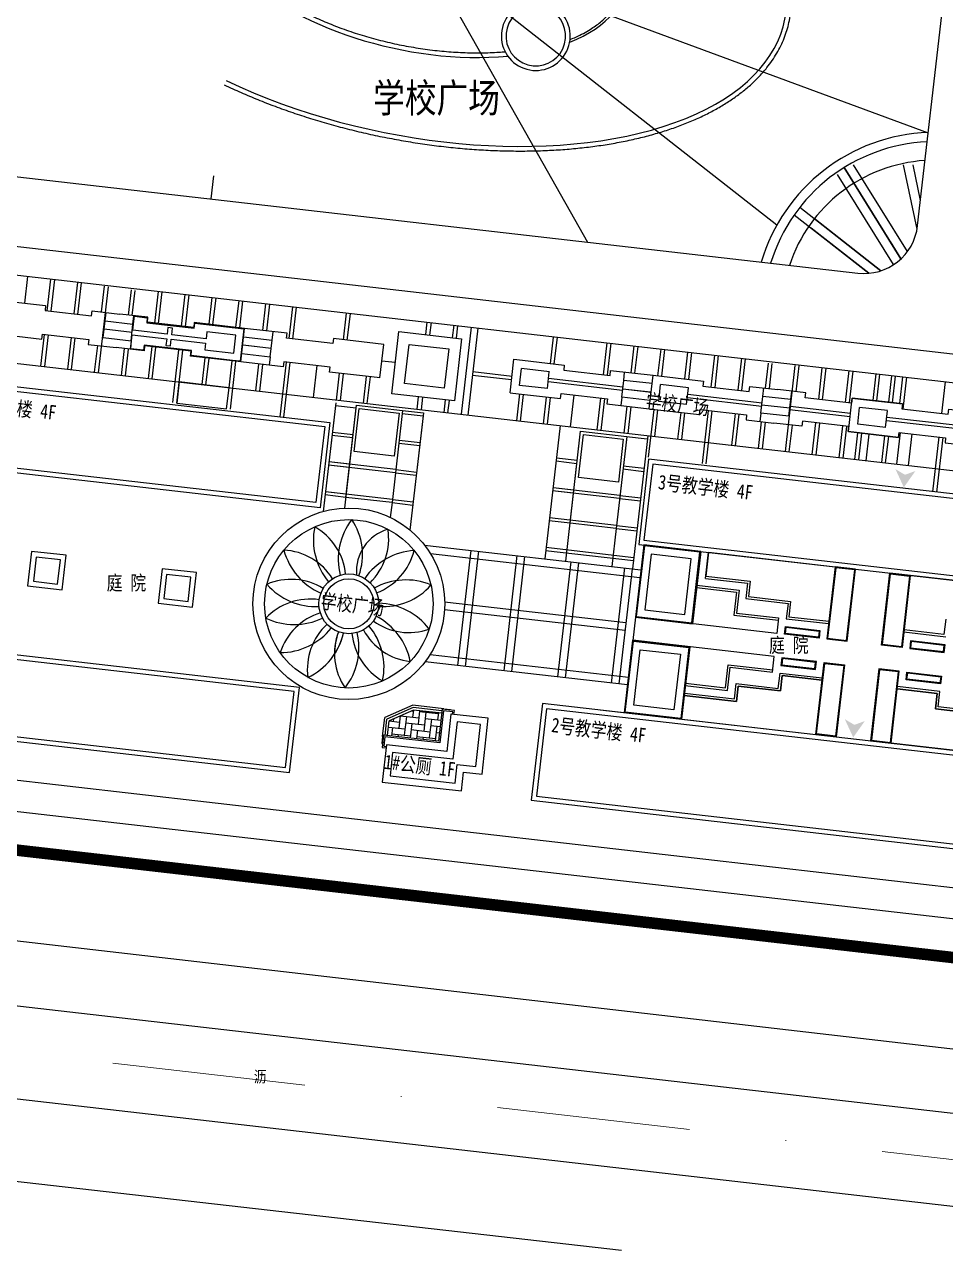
# Model space of a CAD drawing. Extents: x -534 to 560, y 572 to 1344.
# Drawn here: x 34.9 to 154.1, y 743.1 to 901 of the extents above; entities that cross this region are included whole.
import ezdxf
from ezdxf.enums import TextEntityAlignment as Align

# ---------------------------------------------------------------- set-up
doc = ezdxf.new("R2010")
doc.units = 0
doc.header["$LTSCALE"] = 1000
doc.header["$MEASUREMENT"] = 0
for name, pattern in [('DASHDOT2', [0.5, 0.25, -0.125, 0, -0.125]), ('DIVIDE', [1.25, 0.5, -0.25, 0, -0.25, 0, -0.25]), ('X5', [3, 2, -1])]:
    doc.linetypes.add(name, pattern=pattern)
for name, color, linetype in [('0-pav', 171, 'Continuous'), ('0-road', 33, 'Continuous'), ('0-场地', 5, 'Continuous'), ('DLSS', 8, 'Continuous'), ('JZ', 2, 'Continuous'), ('LVTRY', 193, 'Continuous'), ('pl-pudi01', 25, 'Continuous'), ('PUB_TEXT', 7, 'Continuous'), ('qj-铺地', 35, 'Continuous'), ('WALL', 2, 'Continuous'), ('台阶', 33, 'Continuous'), ('建筑轮廓', 2, 'Continuous'), ('用地红线', 1, 'DIVIDE'), ('绿化', 3, 'Continuous'), ('绿线', 3, 'Continuous'), ('道路', 8, 'Continuous'), ('铺地', 25, 'Continuous')]:
    doc.layers.add(name, color=color, linetype=linetype)
doc.layers.add('pudi', color=7, linetype='Continuous', lineweight=9)
doc.layers.add('道路红线', color=1, linetype='Continuous', lineweight=0)
doc.styles.add('HT', font='simhei.ttf', dxfattribs={"width": 0.8})
doc.styles.add('HZ', font='', dxfattribs={"width": 0.8})
doc.styles.get('HZ').set_extended_font_data('SimSun')

msp = doc.modelspace()

# ---------------------------------------------------------------- hatches: boundary and pattern name
at = {"layer": '0-场地'}
for points in [[(148.805, 842.663), (147.569, 843.397), (148.655, 841.037), (150.156, 843.157)], [(142.256, 810.294), (141.02, 811.028), (142.106, 808.667), (143.607, 810.788)]]:
    msp.add_hatch(color=256, dxfattribs=at).paths.add_polyline_path(points)

# ---------------------------------------------------------------- linework, layer by layer
at = {"color": 64}
msp.add_lwpolyline([(59.335, 881.348), (58.993, 878.367)], dxfattribs=at)
at = {"layer": '0-pav', "linetype": 'Continuous'}
msp.add_line((146.877, 872.88), (148.285, 870.617), dxfattribs=at)
msp.add_line((146.877, 872.88), (148.285, 870.617), dxfattribs=at)
at = {"layer": '0-road', "linetype": 'Continuous', "ltscale": 5}
for radius, start, end in [(23.4, 92.05272, 163.59682), (22.2, 92.5215, 163.0584)]:
    msp.add_arc((152.663, 863.583), radius, start, end, dxfattribs=at)
at = {"layer": 'DLSS', "color": 41, "linetype": 'X5'}
for p, q in [((150.441, 874.915), (164.477, 997.187)), ((14.684, 883.454), (142.688, 868.759)), ((72.472, 867.761), (13.658, 874.513)), ((276.36, 844.355), (72.472, 867.761)), ((16.01, 805.192), (268.536, 776.202)), ((16.01, 805.192), (268.536, 776.202))]:
    msp.add_line(p, q, dxfattribs=at)
at = {"layer": 'DLSS', "color": 41, "linetype": 'Continuous', "flags": 128}
msp.add_lwpolyline([(-462.522, 830.937), (283.95, 745.242, 0.4108431), (300.542, 758.262), (348.834, 1140.627, 0.3922839), (341.703, 1150.573), (-387.881, 1299.289)], format="xyb", dxfattribs=at)
for points in [[(-317.613, 834.433), (278.348, 766.017), (323.892, 1126.526), (324.743, 1133.618), (-188.72, 1238.214), (-407.322, 1282.834), (-445.889, 849.159), (-333.659, 836.275)], [(-457.478, 818.302), (284.986, 733.048)]]:
    msp.add_lwpolyline(points, dxfattribs=at)
at = {"layer": 'DLSS', "color": 41, "linetype": 'X5'}
for points in [[(-206.275, 822.658), (278.348, 766.017)], [(15.554, 801.218), (268.08, 772.228)], [(15.554, 801.218), (268.08, 772.228)]]:
    msp.add_lwpolyline(points, dxfattribs=at)
at = {"layer": 'DLSS', "color": 8, "linetype": 'X5', "flags": 128}
for points in [[(112.119, 773.274), (13.186, 784.699)], [(214.271, 761.477), (112.119, 773.274)], [(-54.471, 761.25), (112.119, 742.315)]]:
    msp.add_lwpolyline(points, dxfattribs=at)
at = {"layer": 'DLSS', "color": 41, "linetype": 'X5'}
msp.add_arc((143.486, 875.714), 7, 263.45116, 353.45116, dxfattribs=at)
at = {"layer": 'JZ'}
for p, q in [((88.923, 812.312), (88.47, 808.177)), ((89.1, 812.091), (88.647, 807.956)), ((90.514, 812.138), (88.923, 812.312)), ((90.293, 811.961), (89.1, 812.091)), ((90.26, 811.662), (90.293, 811.961)), ((90.459, 811.641), (90.514, 812.138)), ((90.858, 810.692), (90.329, 805.86)), ((93.9, 810.358), (90.858, 810.692)), ((93.302, 804.901), (93.9, 810.358)), ((81.353, 808.957), (81.178, 807.366)), ((88.47, 808.177), (81.353, 808.957)), ((81.53, 808.736), (81.399, 807.543)), ((88.647, 807.956), (81.53, 808.736)), ((81.178, 807.366), (81.675, 807.312)), ((81.399, 807.543), (81.697, 807.511)), ((82.515, 806.717), (82.182, 803.675)), ((90.329, 805.86), (82.515, 806.717)), ((90.621, 802.75), (90.886, 805.166)), ((90.886, 805.166), (93.302, 804.901)), ((82.182, 803.675), (90.621, 802.75))]:
    msp.add_line(p, q, dxfattribs=at)
at = {"layer": 'JZ', "linetype": 'Continuous'}
msp.add_line((89.663, 808.046), (89.657, 808.047), dxfattribs=at)
at = {"layer": 'LVTRY'}
for p, q in [((138.949, 823.698), (138.915, 823.4)), ((148.682, 822.581), (148.648, 822.283)), ((138.073, 816.075), (138.107, 816.373)), ((147.807, 814.958), (147.842, 815.256))]:
    msp.add_line(p, q, dxfattribs=at)
at = {"layer": 'pl-pudi01'}
for p, q in [((69.535, 924.154), (132.237, 875)), ((86.887, 909.657), (107.718, 872.774)), ((104.145, 904.549), (151.82, 886.928))]:
    msp.add_line(p, q, dxfattribs=at)
for radius, start, end in [(4.458, 96.71796, 52.69303), (3.858, 94.72752, 54.68347)]:
    msp.add_arc((101.043, 899.454), radius, start, end, dxfattribs=at)
for major_axis, ratio, start_param, end_param in [((-26.698, 5.511), 0.5057934, -3.7980346, -2.20716), ((47.263, -9.756), 0.5120433, -8.3024337, -5.6572686), ((-26.698, 5.511), 0.5057934, 6.8862566, 8.398275)]:
    msp.add_ellipse((85.981, 911.262), major_axis=major_axis, ratio=ratio, start_param=start_param, end_param=end_param, dxfattribs=at)
for points, knots in [([(105.477, 898.998), (105.736, 899.103), (105.988, 899.211), (106.567, 899.476), (106.89, 899.635), (107.509, 899.965), (107.807, 900.137), (108.329, 900.463), (108.557, 900.615), (108.996, 900.926), (109.207, 901.086), (109.609, 901.413), (109.8, 901.581), (110.165, 901.922), (110.338, 902.096), (110.664, 902.451), (110.817, 902.632), (111.105, 902.999), (111.239, 903.186), (111.487, 903.564), (111.601, 903.757), (111.81, 904.146), (111.904, 904.343), (112.073, 904.743), (112.148, 904.945), (112.276, 905.353), (112.331, 905.56), (112.434, 906.043), (112.475, 906.321), (112.523, 906.883), (112.529, 907.168), (112.51, 907.68), (112.49, 907.906), (112.43, 908.362), (112.389, 908.591), (112.286, 909.053), (112.224, 909.285), (112.078, 909.751), (111.995, 909.985), (111.806, 910.455), (111.701, 910.69), (111.469, 911.163), (111.343, 911.399), (111.07, 911.872), (110.922, 912.109), (110.607, 912.581), (110.439, 912.818), (110.083, 913.289), (109.895, 913.524), (109.498, 913.992), (109.29, 914.226), (108.854, 914.69), (108.627, 914.921), (108.153, 915.38), (107.907, 915.608), (107.396, 916.06), (107.131, 916.284), (106.585, 916.728), (106.302, 916.948), (105.758, 917.356), (105.499, 917.544), (103.922, 918.504)], [-3.7892556, -3.7892556, -3.7892556, -3.7892556, -3.7463497, -3.7463497, -3.688129, -3.688129, -3.6299083, -3.6299083, -3.5814095, -3.5814095, -3.5329107, -3.5329107, -3.4844119, -3.4844119, -3.435913, -3.435913, -3.3874142, -3.3874142, -3.3389154, -3.3389154, -3.2904166, -3.2904166, -3.2419178, -3.2419178, -3.1934189, -3.1934189, -3.1449201, -3.1449201, -3.0811481, -3.0811481, -3.0173762, -3.0173762, -2.9675125, -2.9675125, -2.9176488, -2.9176488, -2.8677851, -2.8677851, -2.8179213, -2.8179213, -2.7680576, -2.7680576, -2.7181939, -2.7181939, -2.6683302, -2.6683302, -2.6184665, -2.6184665, -2.5686028, -2.5686028, -2.5187391, -2.5187391, -2.4688754, -2.4688754, -2.4190117, -2.4190117, -2.369148, -2.369148, -2.3192843, -2.3192843, -2.2757788, -2.2757788, -2.2757788, -2.2757788]), ([(60.729, 893.143), (61.097, 892.967), (61.467, 892.794), (62.547, 892.3), (63.263, 891.985), (64.713, 891.372), (65.448, 891.074), (66.935, 890.496), (67.687, 890.215), (69.205, 889.673), (69.972, 889.41), (71.519, 888.905), (72.299, 888.661), (73.87, 888.194), (74.661, 887.97), (76.252, 887.543), (77.052, 887.339), (78.658, 886.953), (79.465, 886.77), (81.084, 886.425), (81.896, 886.263), (83.523, 885.961), (84.337, 885.82), (85.967, 885.562), (86.783, 885.443), (88.412, 885.228), (89.226, 885.132), (90.85, 884.962), (91.661, 884.888), (93.276, 884.763), (94.081, 884.712), (95.683, 884.633), (96.48, 884.604), (98.065, 884.571), (98.852, 884.565), (100.416, 884.577), (101.192, 884.595), (102.729, 884.652), (103.492, 884.693), (105, 884.796), (105.746, 884.859), (107.222, 885.008), (107.951, 885.094), (109.389, 885.288), (110.098, 885.396), (111.496, 885.635), (112.184, 885.766), (113.538, 886.049), (114.203, 886.201), (115.509, 886.528), (116.15, 886.702), (117.405, 887.071), (118.019, 887.266), (119.22, 887.678), (119.806, 887.894), (120.95, 888.346), (121.507, 888.583), (122.59, 889.076), (123.116, 889.332), (124.137, 889.864), (124.631, 890.139), (125.586, 890.709), (126.047, 891.004), (126.934, 891.611), (127.36, 891.923), (128.176, 892.566), (128.566, 892.896), (129.31, 893.573), (129.663, 893.92), (130.331, 894.63), (130.646, 894.993), (131.18, 895.663), (131.405, 895.967), (131.83, 896.585), (132.03, 896.899), (132.402, 897.535), (132.575, 897.857), (132.894, 898.51), (133.039, 898.841), (133.303, 899.51), (133.421, 899.848), (133.63, 900.531), (133.72, 900.875), (133.873, 901.571), (133.935, 901.922), (134.032, 902.628), (134.066, 902.984), (134.106, 903.7), (134.111, 904.06), (134.095, 904.784), (134.072, 905.148), (134, 905.877), (133.949, 906.244), (133.821, 906.978), (133.742, 907.346), (133.558, 908.084), (133.453, 908.453), (133.214, 909.193), (133.081, 909.563), (132.789, 910.303), (132.629, 910.673), (132.283, 911.412), (132.097, 911.781), (131.699, 912.519), (131.486, 912.887), (131.036, 913.621), (130.799, 913.988), (130.298, 914.718), (130.035, 915.082), (129.485, 915.807), (129.198, 916.168), (128.647, 916.829), (128.387, 917.13), (128.119, 917.429)], [-8.3024337, -8.3024337, -8.3024337, -8.3024337, -8.2753528, -8.2753528, -8.2242298, -8.2242298, -8.1731068, -8.1731068, -8.1219838, -8.1219838, -8.0708608, -8.0708608, -8.0197378, -8.0197378, -7.9686148, -7.9686148, -7.9174918, -7.9174918, -7.8663687, -7.8663687, -7.8152457, -7.8152457, -7.7641227, -7.7641227, -7.7129997, -7.7129997, -7.6618767, -7.6618767, -7.6107537, -7.6107537, -7.5596307, -7.5596307, -7.5085077, -7.5085077, -7.4573847, -7.4573847, -7.4062617, -7.4062617, -7.3551387, -7.3551387, -7.3040157, -7.3040157, -7.2528927, -7.2528927, -7.2017697, -7.2017697, -7.1506467, -7.1506467, -7.0995237, -7.0995237, -7.0484007, -7.0484007, -6.9972777, -6.9972777, -6.9461547, -6.9461547, -6.8950317, -6.8950317, -6.8439087, -6.8439087, -6.7927857, -6.7927857, -6.7416627, -6.7416627, -6.6905397, -6.6905397, -6.6394167, -6.6394167, -6.5882937, -6.5882937, -6.5371706, -6.5371706, -6.4959014, -6.4959014, -6.4546322, -6.4546322, -6.413363, -6.413363, -6.3720938, -6.3720938, -6.3308246, -6.3308246, -6.2895554, -6.2895554, -6.2482862, -6.2482862, -6.207017, -6.207017, -6.1657478, -6.1657478, -6.1244786, -6.1244786, -6.0832093, -6.0832093, -6.0419401, -6.0419401, -6.0006709, -6.0006709, -5.9594017, -5.9594017, -5.9181325, -5.9181325, -5.8768633, -5.8768633, -5.8355941, -5.8355941, -5.7943249, -5.7943249, -5.7530557, -5.7530557, -5.7117865, -5.7117865, -5.6771524, -5.6771524, -5.6771524, -5.6771524]), ([(62.504, 908.948), (62.572, 908.867), (62.641, 908.787), (62.899, 908.494), (63.095, 908.282), (63.503, 907.86), (63.715, 907.649), (64.155, 907.231), (64.384, 907.024), (64.856, 906.611), (65.1, 906.406), (65.603, 906), (65.862, 905.799), (66.395, 905.4), (66.668, 905.202), (67.229, 904.812), (67.517, 904.619), (68.105, 904.238), (68.406, 904.049), (69.02, 903.678), (69.334, 903.496), (69.972, 903.136), (70.298, 902.959), (70.96, 902.611), (71.296, 902.44), (71.98, 902.105), (72.327, 901.94), (73.031, 901.619), (73.388, 901.461), (74.11, 901.154), (74.476, 901.004), (75.216, 900.711), (75.59, 900.569), (76.345, 900.292), (76.726, 900.157), (77.495, 899.896), (77.883, 899.77), (78.664, 899.526), (79.057, 899.409), (79.849, 899.182), (80.247, 899.073), (81.047, 898.864), (81.449, 898.765), (82.256, 898.574), (82.661, 898.484), (83.473, 898.312), (83.881, 898.231), (84.696, 898.078), (85.105, 898.007), (85.922, 897.874), (86.331, 897.812), (87.148, 897.698), (87.556, 897.647), (88.371, 897.553), (88.778, 897.512), (89.59, 897.438), (89.994, 897.407), (90.8, 897.354), (91.201, 897.332), (92, 897.3), (92.397, 897.289), (93.186, 897.277), (93.579, 897.276), (94.357, 897.284), (94.744, 897.293), (95.51, 897.322), (95.889, 897.342), (96.536, 897.384), (96.806, 897.404), (97.072, 897.427)], [6.8570445, 6.8570445, 6.8570445, 6.8570445, 6.8744612, 6.8744612, 6.9206592, 6.9206592, 6.9668572, 6.9668572, 7.0130552, 7.0130552, 7.0592532, 7.0592532, 7.1054512, 7.1054512, 7.1516492, 7.1516492, 7.1978472, 7.1978472, 7.2440452, 7.2440452, 7.2902432, 7.2902432, 7.3364413, 7.3364413, 7.3826393, 7.3826393, 7.4288373, 7.4288373, 7.4750353, 7.4750353, 7.5212333, 7.5212333, 7.5674313, 7.5674313, 7.6136293, 7.6136293, 7.6598273, 7.6598273, 7.7060253, 7.7060253, 7.7522233, 7.7522233, 7.7984213, 7.7984213, 7.8446193, 7.8446193, 7.8908173, 7.8908173, 7.9370153, 7.9370153, 7.9832133, 7.9832133, 8.0294113, 8.0294113, 8.0756093, 8.0756093, 8.1218073, 8.1218073, 8.1680053, 8.1680053, 8.2142033, 8.2142033, 8.2604013, 8.2604013, 8.3065993, 8.3065993, 8.3527973, 8.3527973, 8.386102, 8.386102, 8.386102, 8.386102])]:
    msp.add_open_spline(points, degree=3, knots=knots, dxfattribs=at)
at = {"layer": 'pudi'}
for p, q in [((138.949, 823.698), (139.758, 830.745)), ((148.682, 822.581), (149.491, 829.628)), ((149.491, 829.628), (165.875, 827.747)), ((137.264, 809.028), (138.073, 816.075)), ((146.998, 807.911), (147.807, 814.958)), ((119.886, 811.023), (137.264, 809.028)), ((164.376, 805.916), (146.998, 807.911))]:
    msp.add_line(p, q, dxfattribs=at)
at = {"layer": 'qj-铺地'}
for p, q in [((115.006, 833.587), (112.509, 811.831)), ((122.38, 832.74), (115.006, 833.587)), ((123.373, 832.626), (142.413, 830.441)), ((139.758, 830.745), (138.686, 821.413)), ((142.413, 830.441), (139.758, 830.745)), ((141.342, 821.108), (142.413, 830.441)), ((145.764, 820.601), (146.836, 829.933)), ((146.836, 829.933), (149.491, 829.628)), ((165.875, 827.747), (146.836, 829.933)), ((149.491, 829.628), (148.42, 820.296)), ((133.225, 822.04), (133.339, 823.034)), ((133.339, 823.034), (137.807, 822.521)), ((137.807, 822.521), (137.693, 821.527)), ((137.693, 821.527), (133.225, 822.04)), ((138.686, 821.413), (141.342, 821.108)), ((149.527, 821.175), (149.413, 820.182)), ((153.995, 820.662), (149.527, 821.175)), ((153.881, 819.669), (153.995, 820.662)), ((148.42, 820.296), (145.764, 820.601)), ((149.413, 820.182), (153.881, 819.669)), ((132.874, 818.987), (132.76, 817.994)), ((132.76, 817.994), (137.228, 817.481)), ((137.342, 818.474), (132.874, 818.987)), ((137.228, 817.481), (137.342, 818.474)), ((137.264, 809.028), (138.335, 818.36)), ((138.335, 818.36), (140.991, 818.055)), ((140.991, 818.055), (139.919, 808.723)), ((145.415, 817.548), (144.343, 808.215)), ((148.07, 817.243), (145.415, 817.548)), ((146.998, 807.911), (148.07, 817.243)), ((148.949, 816.135), (149.063, 817.129)), ((153.417, 815.622), (148.949, 816.135)), ((149.063, 817.129), (153.531, 816.616)), ((153.531, 816.616), (153.417, 815.622)), ((109.375, 812.23), (139.919, 808.723)), ((119.886, 811.023), (112.512, 811.87)), ((139.919, 808.723), (137.264, 809.028)), ((144.343, 808.215), (146.998, 807.911)), ((174.888, 804.709), (144.343, 808.215))]:
    msp.add_line(p, q, dxfattribs=at)
at = {"layer": 'WALL', "ltscale": 10}
for p, q in [((25.516, 855.035), (74.395, 849.423)), ((26.043, 854.37), (73.73, 848.896)), ((74.395, 849.423), (73.129, 838.396)), ((73.73, 848.896), (72.601, 839.06)), ((72.601, 839.06), (24.914, 844.535)), ((115.637, 844.689), (114.371, 833.661)), ((176.14, 837.743), (115.637, 844.689)), ((73.129, 838.396), (24.25, 844.007)), ((116.165, 844.024), (115.036, 834.189)), ((175.476, 837.216), (116.165, 844.024)), ((114.371, 833.661), (174.874, 826.716)), ((115.036, 834.189), (174.346, 827.38)), ((70.46, 815.149), (14.13, 821.615)), ((69.795, 814.621), (14.657, 820.951)), ((68.666, 804.786), (69.795, 814.621)), ((69.194, 804.121), (70.46, 815.149)), ((101.889, 813.05), (100.452, 800.533)), ((182.361, 803.812), (101.889, 813.05)), ((102.417, 812.386), (101.117, 801.06)), ((181.696, 803.285), (102.417, 812.386)), ((12.864, 810.588), (69.194, 804.121)), ((13.528, 811.115), (68.666, 804.786)), ((91.418, 801.757), (91.683, 804.173)), ((91.683, 804.173), (94.098, 803.908)), ((100.452, 800.533), (180.924, 791.295)), ((101.117, 801.06), (180.396, 791.959))]:
    msp.add_line(p, q, dxfattribs=at)
at = {"layer": '台阶', "linetype": 'Continuous', "ltscale": 5}
for p, q in [((89.829, 812.313), (89.818, 812.214)), ((90.028, 812.292), (90.017, 812.192)), ((81.155, 808.073), (81.255, 808.062)), ((81.133, 807.874), (81.233, 807.864))]:
    msp.add_line(p, q, dxfattribs=at)
at = {"layer": '建筑轮廓', "color": 2}
for p, q in [((90.062, 811.684), (89.532, 806.853)), ((94.893, 811.155), (90.062, 811.684)), ((94.098, 803.908), (94.893, 811.155)), ((81.719, 807.71), (81.189, 802.879)), ((89.532, 806.853), (81.719, 807.71)), ((81.189, 802.879), (91.418, 801.757))]:
    msp.add_line(p, q, dxfattribs=at)
at = {"layer": '用地红线', "color": 1, "linetype": 'DIVIDE', "ltscale": 0.03, "const_width": 1.5}
msp.add_lwpolyline([(324.743, 1133.618), (-188.72, 1238.214), (-407.322, 1282.834), (-445.889, 849.159), (278.348, 766.017), (323.892, 1126.526), (324.743, 1133.618), (324.743, 1133.618), (324.743, 1133.618)], close=True, dxfattribs=at)
at = {"layer": '绿化'}
for p, q in [((139.846, 830.635), (138.797, 821.501)), ((142.302, 830.353), (139.846, 830.635)), ((141.254, 821.219), (142.302, 830.353)), ((145.875, 820.689), (146.924, 829.822)), ((146.924, 829.822), (149.38, 829.54)), ((149.38, 829.54), (148.332, 820.407)), ((133.336, 822.128), (133.427, 822.923)), ((133.427, 822.923), (137.696, 822.433)), ((137.696, 822.433), (137.605, 821.638)), ((137.605, 821.638), (133.336, 822.128)), ((138.797, 821.501), (141.254, 821.219)), ((148.332, 820.407), (145.875, 820.689)), ((149.615, 821.065), (149.524, 820.27)), ((153.884, 820.574), (149.615, 821.065)), ((149.524, 820.27), (153.793, 819.78)), ((153.793, 819.78), (153.884, 820.574)), ((132.962, 818.877), (132.871, 818.082)), ((132.871, 818.082), (137.14, 817.592)), ((137.231, 818.386), (132.962, 818.877)), ((137.14, 817.592), (137.231, 818.386)), ((137.375, 809.116), (138.423, 818.25)), ((138.423, 818.25), (140.88, 817.968)), ((140.88, 817.968), (139.831, 808.834)), ((145.503, 817.437), (144.454, 808.303)), ((147.959, 817.155), (145.503, 817.437)), ((146.911, 808.021), (147.959, 817.155)), ((149.06, 816.223), (149.151, 817.018)), ((153.329, 815.733), (149.06, 816.223)), ((149.151, 817.018), (153.421, 816.528)), ((153.421, 816.528), (153.329, 815.733)), ((139.831, 808.834), (137.375, 809.116)), ((144.454, 808.303), (146.911, 808.021))]:
    msp.add_line(p, q, dxfattribs=at)
at = {"layer": '绿线', "color": 251}
for centre, major_axis, start_param, end_param in [((83.929, 831.718), (-5.968, 5.968), 0.1307523, 1.0310802), ((70.7, 832.349), (5.613, 5.613), 5.145005, 6.1018885), ((80.708, 834.228), (5.968, 5.968), 2.1531598, 3.0534877), ((68.531, 829.022), (-5.613, 5.613), 4.0258198, 4.9827033), ((83.499, 830.183), (4.003, 4.003), 1.0688524, 2.4422152), ((74.074, 834.384), (5.613, 5.613), 4.6970358, 5.6538878), ((76.615, 835.079), (5.968, 5.968), 2.6156574, 3.5163537), ((68.04, 824.987), (-5.613, 5.613), 4.4876805, 5.4452009), ((85.845, 824.432), (5.968, 5.968), 0.849877, 1.7502048), ((77.606, 834.8), (-5.613, 5.613), 2.722537, 3.6794205), ((76.855, 825.963), (2.734, 2.734), 5.497787143781582, 11.78097245096117), ((69.38, 821.189), (5.613, 5.613), 0.2339552, 1.1908609), ((76.855, 825.963), (2.293, 2.293), 5.49778714378213, 11.78097245096172), ((84.242, 820.614), (-5.968, 5.968), -1.1789683, -0.2786404), ((72.609, 834.033), (-5.968, 5.968), 1.50291, 2.4032379), ((81.436, 833.557), (5.613, 5.613), 3.8352602, 4.7921678), ((71.856, 818.637), (-5.613, 5.613), -0.9331479, 0.0237356), ((80.502, 817.604), (-5.968, 5.968), 4.5715036, 5.4718314), ((69.78, 831.717), (5.968, 5.968), 3.4773773, 4.3775423), ((75.523, 817.194), (-5.613, 5.613), -0.4851378, 0.4717362), ((76.521, 816.849), (-5.968, 5.968), 4.1235029, 5.0238308), ((76.521, 816.849), (-5.968, 5.968), 4.1235029, 5.0238308), ((67.986, 828.084), (-5.968, 5.968), 2.3545817, 3.2549047), ((79.424, 817.474), (-5.613, 5.613), -0.0405098, 0.9164399), ((79.424, 817.474), (-5.613, 5.613), -0.0405098, 0.9164399), ((82.942, 819.512), (5.613, 5.613), 1.9928792, 2.9497338), ((82.942, 819.512), (-5.613, 5.613), 0.4220828, 0.7933047), ((69.721, 820.282), (-5.968, 5.968), 3.2617829, 4.1621108), ((69.721, 820.282), (-5.968, 5.968), 3.2617829, 4.1621108), ((85.714, 826.382), (-5.613, 5.613), 1.2837739, 2.2406574), ((85.714, 826.382), (-5.613, 5.613), 1.2837739, 2.2406574), ((72.968, 817.713), (5.968, 5.968), 5.2906282, 6.1909561), ((72.968, 817.713), (5.968, 5.968), 5.2906282, 6.1909561), ((84.658, 830.178), (5.613, 5.613), 3.3025325, 4.2594544), ((67.936, 824.062), (-5.968, 5.968), 2.7992853, 3.6996132), ((67.936, 824.062), (-5.968, 5.968), 3.3488059, 3.6996132), ((85.167, 822.869), (5.613, 5.613), 2.4508992, 3.4077827), ((85.167, 822.869), (5.613, 5.613), 2.4508992, 3.4077827)]:
    msp.add_ellipse(centre, major_axis=major_axis, ratio=1, start_param=start_param, end_param=end_param, dxfattribs=at)
at = {"layer": '道路'}
for p, q in [((139.758, 830.745), (138.686, 821.413)), ((149.491, 829.628), (148.42, 820.296)), ((138.686, 821.413), (141.342, 821.108)), ((148.42, 820.296), (145.764, 820.601)), ((137.264, 809.028), (138.335, 818.36)), ((138.335, 818.36), (140.991, 818.055)), ((148.07, 817.243), (145.415, 817.548)), ((146.998, 807.911), (148.07, 817.243))]:
    msp.add_line(p, q, dxfattribs=at)
at = {"layer": '道路红线', "linetype": 'DASHDOT2', "ltscale": 0.1}
msp.add_line((-501.194, 829.349), (442.345, 721.019), dxfattribs=at)
at = {"layer": '铺地'}
for p, q in [((140.932, 882.431), (148.285, 870.617)), ((148.285, 870.617), (140.932, 882.431)), ((140.932, 882.431), (148.285, 870.617)), ((149.116, 871.553), (142.13, 882.778)), ((150.372, 874.455), (148.619, 882.778)), ((150.815, 878.175), (149.845, 882.778)), ((147.338, 869.868), (140.092, 881.51)), ((134.479, 876.318), (144.137, 868.744)), ((135.193, 877.282), (145.673, 869.064)), ((144.137, 868.744), (136.685, 874.587)), ((145.673, 869.064), (137.227, 875.688)), ((7.13, 871.58), (275.648, 840.755)), ((34.933, 864.877), (35.331, 868.343)), ((37.839, 863.884), (38.311, 868.001)), ((38.335, 863.827), (38.808, 867.944)), ((41.316, 863.485), (41.784, 867.565)), ((41.813, 863.428), (42.28, 867.496)), ((44.469, 855.877), (45.747, 867.01)), ((44.868, 863.736), (45.251, 867.079)), ((48.345, 863.335), (48.719, 866.593)), ((48.841, 863.278), (49.214, 866.523)), ((51.747, 862.286), (52.22, 866.404)), ((52.244, 862.229), (52.717, 866.347)), ((55.224, 861.887), (55.697, 866.005)), ((55.721, 861.83), (56.194, 865.948)), ((58.776, 862.138), (59.174, 865.606)), ((59.273, 862.081), (59.671, 865.549)), ((62.253, 861.739), (62.651, 865.206)), ((62.75, 861.682), (63.148, 865.149)), ((45.317, 862.586), (45.441, 863.671)), ((48.932, 862.171), (49.057, 863.255)), ((65.73, 861.338), (66.129, 864.807)), ((66.227, 861.281), (66.625, 864.75)), ((69.133, 860.289), (69.606, 864.408)), ((69.63, 860.232), (70.102, 864.351)), ((76.162, 860.141), (76.556, 863.573)), ((76.659, 860.084), (77.051, 863.504)), ((45.068, 860.417), (45.317, 862.586)), ((45.068, 860.417), (45.317, 862.586)), ((45.317, 862.586), (48.932, 862.171)), ((48.683, 860.002), (48.932, 862.171)), ((86.807, 860.802), (86.992, 862.412)), ((87.488, 862.355), (87.303, 860.745)), ((90.284, 860.403), (90.469, 862.013)), ((90.781, 860.346), (90.965, 861.956)), ((92.665, 861.761), (91.371, 850.493)), ((4.993, 860.409), (281.604, 828.654)), ((37.018, 856.732), (37.489, 860.841)), ((37.514, 856.675), (37.986, 860.784)), ((40.495, 856.333), (40.967, 860.442)), ((40.992, 856.276), (41.463, 860.385)), ((45.068, 860.417), (48.683, 860.002)), ((48.808, 861.087), (45.192, 861.502)), ((62.874, 857.273), (63.372, 861.611)), ((63.248, 860.526), (66.94, 860.102)), ((66.691, 857.933), (66.94, 860.102)), ((66.94, 860.102), (67.064, 861.187)), ((93.559, 861.658), (92.265, 850.39)), ((102.941, 857.067), (103.334, 860.487)), ((103.438, 857.01), (103.832, 860.442)), ((43.972, 855.934), (44.369, 859.393)), ((47.449, 855.535), (47.847, 858.999)), ((47.946, 855.478), (48.344, 858.942)), ((48.683, 860.002), (48.558, 858.917)), ((50.926, 855.136), (51.399, 859.25)), ((51.423, 855.079), (51.895, 859.193)), ((54.09, 852.002), (54.876, 858.851)), ((54.586, 851.945), (55.373, 858.794)), ((66.815, 859.02), (63.124, 859.444)), ((66.815, 859.019), (63.2, 859.434)), ((80.882, 855.204), (81.38, 859.543)), ((109.821, 855.618), (110.294, 859.737)), ((110.317, 855.561), (110.79, 859.68)), ((113.372, 855.869), (113.771, 859.338)), ((113.869, 855.812), (114.267, 859.281)), ((116.85, 855.472), (117.248, 858.939)), ((117.347, 855.415), (117.745, 858.882)), ((120.327, 855.073), (120.725, 858.54)), ((57.881, 854.337), (58.278, 857.801)), ((58.377, 854.28), (58.775, 857.744)), ((61.358, 853.938), (61.755, 857.401)), ((61.541, 851.147), (62.252, 857.344)), ((62.999, 858.357), (66.691, 857.933)), ((64.835, 853.539), (65.233, 857.002)), ((65.332, 853.482), (65.729, 856.945)), ((66.691, 857.933), (66.566, 856.849)), ((67.97, 850.16), (68.784, 857.253)), ((68.467, 850.103), (69.281, 857.196)), ((82.868, 857.177), (81.131, 857.377)), ((97.722, 853.271), (98.22, 857.609)), ((120.824, 855.015), (121.222, 858.483)), ((123.729, 854.022), (124.202, 858.14)), ((124.226, 853.965), (124.699, 858.083)), ((127.207, 853.623), (127.679, 857.741)), ((127.703, 853.566), (128.176, 857.684)), ((130.758, 853.874), (131.131, 857.119)), ((131.255, 853.817), (131.629, 857.075)), ((72.286, 852.683), (72.758, 856.797)), ((75.266, 852.341), (75.664, 855.804)), ((75.763, 852.284), (76.161, 855.747)), ((78.744, 851.942), (79.141, 855.404)), ((79.24, 851.885), (79.638, 855.347)), ((92.86, 855.569), (97.919, 854.989)), ((92.912, 856.024), (97.971, 855.443)), ((98.931, 854.231), (99.18, 856.4)), ((102.795, 855.986), (99.18, 856.4)), ((102.538, 853.815), (102.787, 855.984)), ((112.411, 854.882), (112.536, 855.967)), ((115.73, 851.205), (116.228, 855.543)), ((133.34, 845.675), (134.618, 856.807)), ((134.733, 853.42), (135.116, 856.763)), ((137.638, 852.427), (138.105, 856.495)), ((138.135, 852.37), (138.603, 856.45)), ((141.115, 852.028), (141.588, 856.145)), ((141.612, 851.971), (142.085, 856.088)), ((144.667, 852.28), (145.065, 855.745)), ((145.164, 852.223), (145.562, 855.688)), ((146.694, 852.044), (147.087, 855.464)), ((147.191, 851.987), (147.585, 855.419)), ((148.145, 851.881), (148.542, 855.346)), ((102.546, 853.817), (98.931, 854.231)), ((112.262, 853.581), (102.646, 854.684)), ((112.312, 854.015), (102.695, 855.118)), ((112.162, 852.713), (112.411, 854.882)), ((112.287, 853.8), (115.979, 853.376)), ((112.287, 853.799), (115.902, 853.384)), ((116.103, 854.459), (112.411, 854.882)), ((116.939, 852.165), (117.188, 854.334)), ((120.803, 853.919), (117.188, 854.334)), ((120.546, 851.748), (120.795, 853.918)), ((130.419, 852.816), (130.544, 853.901)), ((148.566, 851.17), (149.039, 855.289)), ((153.574, 850.595), (154.046, 854.714)), ((85.698, 851.144), (85.883, 852.754)), ((86.38, 852.697), (86.195, 851.087)), ((89.175, 850.745), (89.36, 852.355)), ((89.672, 850.688), (89.857, 852.298)), ((98.568, 849.666), (98.966, 853.128)), ((99.065, 849.609), (99.463, 853.072)), ((102.046, 849.267), (102.443, 852.73)), ((102.542, 849.21), (102.94, 852.673)), ((105.523, 848.868), (105.995, 852.981)), ((109, 848.469), (109.472, 852.582)), ((109.497, 848.412), (109.969, 852.525)), ((112.162, 852.713), (112.038, 851.629)), ((115.854, 852.29), (112.162, 852.713)), ((130.27, 851.515), (120.654, 852.618)), ((130.32, 851.948), (120.703, 853.052)), ((130.17, 850.647), (130.419, 852.816)), ((134.034, 852.401), (130.419, 852.816)), ((133.785, 850.232), (134.034, 852.401)), ((133.785, 850.232), (134.034, 852.401)), ((134.034, 852.401), (134.159, 853.486)), ((141.475, 848.248), (141.972, 852.587)), ((75.156, 851.975), (73.541, 837.91)), ((75.11, 851.578), (73.541, 837.91)), ((75.11, 851.578), (73.541, 837.91)), ((77.805, 851.269), (75.11, 851.578)), ((77.805, 851.269), (75.11, 851.578)), ((77.805, 851.269), (75.11, 851.578)), ((76.322, 838.35), (77.805, 851.269)), ((76.322, 838.35), (77.805, 851.269)), ((83.812, 850.982), (86.507, 850.672)), ((86.507, 850.672), (84.767, 835.509)), ((112.477, 848.07), (112.875, 851.533)), ((112.974, 848.013), (113.371, 851.476)), ((115.64, 844.936), (116.352, 851.134)), ((116.451, 847.613), (116.849, 851.077)), ((120.554, 851.75), (116.939, 852.165)), ((119.431, 847.271), (119.829, 850.735)), ((119.928, 847.214), (120.326, 850.678)), ((122.595, 844.138), (123.381, 850.986)), ((123.091, 844.081), (123.878, 850.929)), ((130.17, 850.647), (130.046, 849.562)), ((133.785, 850.232), (130.17, 850.647)), ((130.295, 851.733), (133.91, 851.318)), ((133.885, 851.1), (141.699, 850.203)), ((133.935, 851.534), (141.749, 850.637)), ((142.684, 849.209), (142.933, 851.378)), ((146.548, 850.963), (142.933, 851.378)), ((146.291, 848.792), (146.54, 850.961)), ((83.766, 850.584), (86.462, 850.275)), ((83.766, 850.584), (86.462, 850.275)), ((83.766, 850.584), (86.462, 850.275)), ((86.462, 850.275), (84.767, 835.509)), ((86.462, 850.275), (84.767, 835.509)), ((126.386, 846.473), (126.858, 850.587)), ((126.882, 846.416), (127.355, 850.53)), ((129.863, 846.074), (130.261, 849.538)), ((130.36, 846.017), (130.757, 849.481)), ((133.837, 845.618), (134.234, 849.077)), ((136.817, 845.275), (137.289, 849.385)), ((137.314, 845.218), (137.786, 849.328)), ((146.299, 848.794), (142.684, 849.209)), ((156.015, 848.558), (146.398, 849.661)), ((156.065, 848.992), (146.448, 850.095)), ((77.366, 847.444), (74.671, 847.753)), ((77.366, 847.444), (74.671, 847.753)), ((77.366, 847.444), (74.671, 847.753)), ((77.412, 847.841), (74.717, 848.15)), ((77.412, 847.841), (74.717, 848.15)), ((77.412, 847.841), (74.717, 848.15)), ((104.192, 849.021), (102.213, 831.785)), ((104.909, 831.476), (106.797, 847.922)), ((112.757, 847.635), (115.453, 847.325)), ((112.757, 847.635), (115.453, 847.325)), ((112.757, 847.635), (115.453, 847.325)), ((115.543, 847.718), (113.565, 830.482)), ((140.294, 844.876), (140.766, 848.985)), ((140.791, 844.819), (141.263, 848.928)), ((142.321, 844.643), (142.719, 848.106)), ((142.818, 844.586), (143.216, 848.049)), ((143.772, 844.477), (144.169, 847.935)), ((145.799, 844.244), (146.196, 847.707)), ((146.295, 844.187), (146.693, 847.65)), ((147.745, 844.021), (148.218, 848.134)), ((149.276, 843.845), (149.748, 847.958)), ((152.411, 840.466), (153.225, 847.56)), ((152.907, 840.409), (153.722, 847.503)), ((83.327, 846.759), (86.023, 846.45)), ((83.327, 846.759), (86.023, 846.45)), ((83.327, 846.759), (86.023, 846.45)), ((83.373, 847.157), (86.068, 846.847)), ((83.373, 847.157), (86.068, 846.847)), ((83.373, 847.157), (86.068, 846.847)), ((76.973, 844.016), (74.277, 844.326)), ((76.973, 844.016), (74.277, 844.326)), ((82.934, 843.332), (74.277, 844.326)), ((106.357, 844.098), (103.662, 844.407)), ((106.357, 844.098), (103.662, 844.407)), ((106.357, 844.098), (103.662, 844.407)), ((106.403, 844.495), (103.708, 844.804)), ((106.403, 844.495), (103.708, 844.804)), ((106.403, 844.495), (103.708, 844.804)), ((76.927, 843.619), (74.232, 843.928)), ((76.927, 843.619), (74.232, 843.928)), ((82.888, 842.934), (74.232, 843.928)), ((82.888, 842.934), (85.584, 842.625)), ((82.888, 842.934), (85.584, 842.625)), ((82.888, 842.934), (85.584, 842.625)), ((82.934, 843.332), (85.629, 843.022)), ((82.934, 843.332), (85.629, 843.022)), ((82.934, 843.332), (85.629, 843.022)), ((112.318, 843.413), (115.014, 843.104)), ((112.318, 843.413), (115.014, 843.104)), ((112.318, 843.413), (115.014, 843.104)), ((112.364, 843.811), (115.059, 843.501)), ((112.364, 843.811), (115.059, 843.501)), ((112.364, 843.811), (115.059, 843.501)), ((76.482, 839.744), (73.787, 840.054)), ((76.482, 839.744), (73.787, 840.054)), ((76.482, 839.744), (73.787, 840.054)), ((76.528, 840.142), (73.833, 840.451)), ((76.528, 840.142), (73.833, 840.451)), ((82.489, 839.457), (73.833, 840.451)), ((105.918, 840.273), (103.223, 840.582)), ((105.918, 840.273), (103.223, 840.582)), ((111.879, 839.588), (103.223, 840.582)), ((105.964, 840.67), (103.269, 840.979)), ((105.964, 840.67), (103.269, 840.979)), ((111.925, 839.986), (103.269, 840.979)), ((111.879, 839.588), (114.575, 839.279)), ((111.925, 839.986), (114.62, 839.676)), ((82.443, 839.06), (82.223, 837.139)), ((82.443, 839.06), (82.223, 837.139)), ((82.443, 839.06), (85.139, 838.75)), ((82.443, 839.06), (85.139, 838.75)), ((82.443, 839.06), (85.139, 838.75)), ((82.489, 839.457), (85.184, 839.148)), ((82.489, 839.457), (85.184, 839.148)), ((82.489, 839.457), (85.184, 839.148)), ((105.474, 836.398), (102.778, 836.708)), ((111.48, 836.111), (102.824, 837.105)), ((111.434, 835.714), (110.869, 830.791)), ((111.434, 835.714), (111.214, 833.793)), ((111.434, 835.714), (114.13, 835.404)), ((111.434, 835.714), (114.13, 835.404)), ((111.434, 835.714), (114.13, 835.404)), ((111.48, 836.111), (114.176, 835.802)), ((111.48, 836.111), (114.176, 835.802)), ((111.48, 836.111), (114.176, 835.802)), ((115.094, 833.476), (114.041, 824.306)), ((122.269, 832.652), (115.094, 833.476)), ((113.685, 831.53), (102.288, 832.838)), ((113.731, 831.927), (102.334, 833.236)), ((115.973, 832.369), (115.149, 825.186)), ((121.162, 831.773), (115.973, 832.369)), ((120.337, 824.59), (121.162, 831.773)), ((121.216, 823.483), (122.269, 832.652)), ((122.38, 832.74), (121.304, 823.372)), ((121.304, 823.372), (122.38, 832.74)), ((122.986, 829.255), (123.373, 832.626)), ((123.373, 832.626), (123.021, 829.553)), ((122.986, 829.255), (128.448, 828.628)), ((123.021, 829.553), (128.78, 828.892)), ((123.021, 829.553), (128.78, 828.892)), ((128.448, 828.628), (128.22, 826.641)), ((128.78, 828.892), (128.552, 826.905)), ((128.78, 828.892), (128.552, 826.905)), ((121.845, 828.078), (127.008, 827.485)), ((121.879, 828.376), (127.34, 827.749)), ((127.008, 827.485), (126.666, 824.504)), ((127.34, 827.749), (126.998, 824.768)), ((128.22, 826.641), (133.681, 826.014)), ((128.552, 826.905), (134.013, 826.278)), ((128.552, 826.905), (134.013, 826.278)), ((133.681, 826.014), (133.453, 824.027)), ((134.013, 826.278), (133.785, 824.291)), ((134.013, 826.278), (133.785, 824.291)), ((132.227, 822.118), (113.931, 824.218)), ((113.931, 824.218), (121.304, 823.372)), ((114.041, 824.306), (121.216, 823.483)), ((115.149, 825.186), (120.337, 824.59)), ((126.666, 824.504), (132.425, 823.843)), ((126.998, 824.768), (132.46, 824.141)), ((132.46, 824.141), (132.227, 822.118)), ((133.453, 824.027), (138.915, 823.4)), ((133.785, 824.291), (138.949, 823.698)), ((133.785, 824.291), (138.949, 823.698)), ((154.073, 823.975), (153.845, 821.988)), ((154.073, 823.975), (153.845, 821.988)), ((154.109, 821.656), (148.648, 822.283)), ((153.845, 821.988), (148.682, 822.581)), ((153.845, 821.988), (148.682, 822.581)), ((112.512, 811.87), (113.588, 821.238)), ((112.623, 811.957), (113.676, 821.127)), ((131.885, 819.138), (113.588, 821.238)), ((113.588, 821.238), (120.962, 820.391)), ((113.676, 821.127), (120.851, 820.304)), ((113.731, 812.837), (114.555, 820.02)), ((114.555, 820.02), (119.743, 819.424)), ((119.743, 819.424), (118.919, 812.241)), ((120.851, 820.304), (119.798, 811.134)), ((119.886, 811.023), (120.962, 820.391)), ((120.962, 820.391), (119.886, 811.023)), ((131.652, 817.114), (131.885, 819.138)), ((125.585, 815.093), (125.927, 818.074)), ((125.849, 814.761), (126.191, 817.741)), ((125.927, 818.074), (131.686, 817.412)), ((126.191, 817.741), (131.652, 817.114)), ((132.418, 815.013), (132.646, 817)), ((132.646, 817), (138.107, 816.373)), ((132.681, 814.681), (132.91, 816.668)), ((132.91, 816.668), (132.681, 814.681)), ((132.91, 816.668), (138.073, 816.075)), ((138.073, 816.075), (132.91, 816.668)), ((120.273, 814.394), (126.728, 813.653)), ((120.387, 815.388), (125.849, 814.761)), ((120.421, 815.686), (125.585, 815.093)), ((126.728, 813.653), (126.956, 815.64)), ((126.956, 815.64), (132.418, 815.013)), ((126.992, 813.321), (127.22, 815.308)), ((127.22, 815.308), (126.992, 813.321)), ((127.22, 815.308), (132.681, 814.681)), ((132.681, 814.681), (127.22, 815.308)), ((152.971, 814.365), (147.807, 814.958)), ((147.807, 814.958), (152.971, 814.365)), ((153.303, 814.629), (147.842, 815.256)), ((152.743, 812.378), (152.971, 814.365)), ((152.971, 814.365), (152.743, 812.378)), ((153.075, 812.642), (153.303, 814.629)), ((118.919, 812.241), (113.731, 812.837)), ((120.239, 814.096), (119.886, 811.023)), ((120.239, 814.096), (126.992, 813.321)), ((126.992, 813.321), (120.239, 814.096)), ((119.798, 811.134), (112.623, 811.957)), ((158.204, 811.751), (152.743, 812.378)), ((152.743, 812.378), (158.204, 811.751)), ((158.537, 812.015), (153.075, 812.642))]:
    msp.add_line(p, q, dxfattribs=at)
at = {"layer": '铺地', "linetype": 'Continuous', "ltscale": 5}
for p, q in [((85.136, 812.828), (81.501, 811.229)), ((85.183, 812.521), (81.78, 811.024)), ((85.231, 812.214), (82.06, 810.819)), ((83.488, 811.447), (83.313, 809.853)), ((83.527, 811.465), (85.914, 811.203)), ((84.298, 811.38), (84.033, 808.956)), ((85.015, 812.119), (85.195, 812.099)), ((85.206, 812.203), (85.106, 811.291)), ((86.016, 812.128), (85.826, 810.395)), ((86.003, 812.011), (88.427, 811.745)), ((86.811, 811.922), (86.545, 809.498)), ((87.632, 811.951), (87.619, 811.834)), ((88.44, 811.862), (88.338, 810.937)), ((81.97, 810), (84.121, 809.764)), ((82.059, 810.808), (83.402, 810.661)), ((82.505, 809.941), (82.385, 808.844)), ((82.629, 811.069), (82.594, 810.749)), ((84.21, 810.572), (86.634, 810.306)), ((85.018, 810.483), (84.809, 808.578)), ((84.929, 809.675), (87.353, 809.41)), ((85.737, 809.587), (85.617, 808.49)), ((86.722, 811.114), (88.767, 810.89)), ((87.53, 811.026), (87.265, 808.602)), ((87.442, 810.218), (88.679, 810.082)), ((88.25, 810.129), (88.041, 808.224)), ((89.954, 810.76), (89.96, 810.759)), ((82.417, 809.133), (84.841, 808.868)), ((83.225, 809.045), (83.193, 808.755)), ((85.649, 808.779), (88.073, 808.513)), ((86.457, 808.69), (86.425, 808.401)), ((88.161, 809.321), (88.59, 809.274)), ((89.6, 807.528), (89.606, 807.528))]:
    msp.add_line(p, q, dxfattribs=at)
at = {"layer": '铺地', "linetype": 'Continuous'}
for p, q in [((89.133, 812.39), (85.136, 812.828)), ((81.231, 808.769), (81.501, 811.229)), ((88.901, 812.113), (85.183, 812.521)), ((88.869, 811.815), (85.231, 812.214)), ((89.133, 812.39), (90.028, 812.292)), ((81.551, 808.935), (81.78, 811.024)), ((81.85, 808.902), (82.06, 810.819)), ((81.231, 808.769), (81.133, 807.874))]:
    msp.add_line(p, q, dxfattribs=at)
at = {"layer": '铺地'}
for points in [[(31.126, 865.315), (32.21, 865.19), (37.633, 864.567), (37.558, 863.917), (43.559, 863.227), (43.634, 863.878), (47.249, 863.463)], [(63.372, 861.611), (62.288, 861.736), (56.865, 862.358), (56.79, 861.707), (50.789, 862.396), (50.864, 863.046), (47.249, 863.461)], [(30.634, 860.968), (31.719, 860.844), (37.142, 860.222), (37.216, 860.872), (43.217, 860.184), (43.143, 859.534), (46.758, 859.119)], [(81.38, 859.543), (80.295, 859.667), (74.873, 860.289), (74.798, 859.639), (68.797, 860.327), (68.871, 860.978), (63.372, 861.609)], [(62.874, 857.273), (61.79, 857.397), (56.367, 858.02), (56.442, 858.671), (50.441, 859.36), (50.366, 858.71), (46.751, 859.125)], [(80.882, 855.204), (79.797, 855.329), (74.375, 855.952), (74.449, 856.603), (68.448, 857.292), (68.374, 856.641), (62.874, 857.273)], [(98.22, 857.61), (99.304, 857.485), (104.727, 856.862), (104.652, 856.211), (110.653, 855.522), (110.728, 856.173), (116.227, 855.541)], [(116.228, 855.543), (117.312, 855.419), (122.735, 854.796), (122.66, 854.145), (128.661, 853.456), (128.736, 854.107), (132.351, 853.691)], [(97.722, 853.271), (98.806, 853.147), (104.229, 852.525), (104.304, 853.175), (110.305, 852.487), (110.23, 851.836), (115.73, 851.205)], [(148.475, 851.843), (147.39, 851.968), (141.968, 852.59), (141.893, 851.939), (135.892, 852.628), (135.966, 853.278), (132.351, 853.693)], [(141.973, 852.587), (143.057, 852.462), (148.48, 851.839), (148.405, 851.189), (154.406, 850.499), (154.481, 851.15), (159.98, 850.518)], [(83.766, 850.584), (82.443, 839.06), (76.482, 839.744), (77.805, 851.269)], [(115.73, 851.205), (116.814, 851.081), (122.237, 850.458), (122.312, 851.109), (128.313, 850.421), (128.238, 849.77), (131.853, 849.355)], [(147.968, 847.498), (146.884, 847.623), (141.461, 848.246), (141.536, 848.897), (135.535, 849.586), (135.46, 848.936), (131.845, 849.351)], [(112.757, 847.238), (111.434, 835.714), (105.474, 836.398), (106.797, 847.922)], [(141.475, 848.248), (142.559, 848.124), (147.982, 847.502), (148.057, 848.153), (154.058, 847.464), (153.983, 846.813), (159.483, 846.182)], [(86.644, 833.572), (114.635, 830.359)], [(87.403, 832.479), (114.521, 829.366)], [(92.64, 832.884), (90.929, 817.982)], [(93.634, 832.77), (91.923, 817.868)], [(98.601, 832.2), (96.89, 817.298)], [(99.595, 832.086), (97.884, 817.184)], [(105.555, 831.401), (103.845, 816.499)], [(106.549, 831.287), (104.838, 816.385)], [(112.51, 830.603), (110.799, 815.701)], [(113.503, 830.489), (111.792, 815.587)], [(89.251, 826.227), (112.705, 823.535)], [(89.232, 825.223), (112.591, 822.541)], [(87.373, 819.397), (113.038, 816.45)], [(112.924, 815.457), (86.729, 818.464)]]:
    msp.add_lwpolyline(points, dxfattribs=at)
for points in [[(62.81, 857.353), (61.798, 857.47), (56.448, 858.084), (56.522, 858.735), (50.377, 859.441), (50.302, 858.79), (48.639, 858.981), (48.755, 859.993), (48.846, 860.789), (53.293, 860.278), (53.193, 859.41), (53.772, 859.344), (53.872, 860.212), (58.318, 859.701), (58.218, 858.833), (61.978, 858.401), (62.244, 860.715), (58.484, 861.147), (58.385, 860.279), (53.938, 860.79), (54.038, 861.658), (53.459, 861.724), (53.36, 860.856), (48.913, 861.367), (49.004, 862.162), (49.121, 863.175), (50.783, 862.984), (50.709, 862.333), (56.854, 861.627), (56.929, 862.278), (63.292, 861.547)], [(90.52, 852.222), (82.406, 853.153), (83.33, 861.201), (91.444, 860.27)], [(89.201, 853.883), (84.067, 854.472), (84.649, 859.54), (89.782, 858.951)], [(61.044, 851.204), (61.358, 853.938), (54.9, 854.679), (54.586, 851.945)], [(83.812, 850.982), (82.443, 839.06), (76.482, 839.744), (77.851, 851.666)], [(83.369, 850.63), (82.73, 845.066), (77.564, 845.659), (78.203, 851.223)], [(112.803, 847.635), (111.434, 835.714), (105.474, 836.398), (106.842, 848.32)], [(112.36, 847.284), (111.721, 841.72), (106.555, 842.313), (107.194, 847.877)], [(35.299, 828.282), (39.769, 827.769), (40.282, 832.24), (35.812, 832.753)], [(36.046, 828.876), (39.176, 828.517), (39.535, 831.646), (36.405, 832.005)], [(52.176, 826.04), (56.647, 825.527), (57.16, 829.997), (52.689, 830.51)], [(52.924, 826.633), (56.053, 826.274), (56.412, 829.404), (53.283, 829.763)]]:
    msp.add_lwpolyline(points, close=True, dxfattribs=at)
msp.add_arc((152.663, 863.583), 19.8, 93.632, 161.78197, dxfattribs=at)
for major_axis, start_param, end_param in [((-8.767, 8.767), 3.9269908, 10.2101761), ((7.708, 7.708), 5.497787143782002, 11.78097245096159)]:
    msp.add_ellipse((76.855, 825.963), major_axis=major_axis, ratio=1, start_param=start_param, end_param=end_param, dxfattribs=at)

# ---------------------------------------------------------------- texts
at = {"layer": 'DLSS', "color": 8, "linetype": 'Continuous', "style": 'HZ', "width": 0.8}
msp.add_text('沥', height=1.5, dxfattribs=at).set_placement((65.39, 764.764), align=Align.MIDDLE)
at = {"layer": 'PUB_TEXT', "color": 7, "style": 'HT', "width": 0.8}
for s, height, p in [('学校广场', 3.7553, (80.005, 889.563)), ('庭 院', 1.8776, (45.522, 827.734)), ('庭 院', 1.8776, (131.214, 819.666))]:
    msp.add_text(s, height=height, dxfattribs=at).set_placement(p)
for s, p in [('1号教学楼 4F', (26.671, 851.169)), ('学校广场', (115.194, 851.325)), ('3号教学楼 4F', (116.793, 840.823)), ('学校广场', (73.153, 825.421)), ('2号教学楼 4F', (102.978, 809.38)), ('1#公厕 1F', (81.348, 804.618))]:
    msp.add_text(s, height=1.8776, rotation=353.41508, dxfattribs=at).set_placement(p)

doc.saveas('drawing.dxf')
